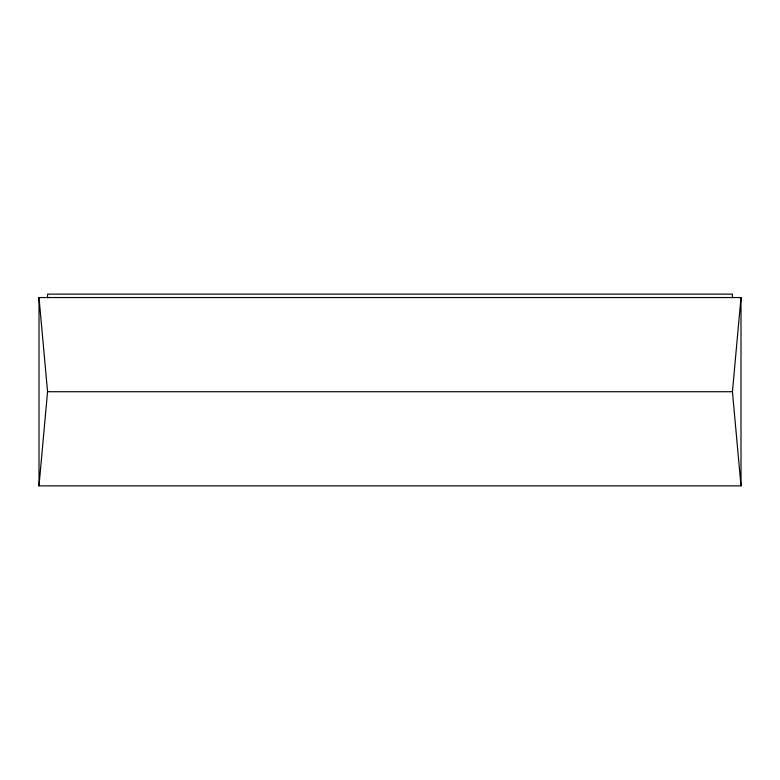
<?xml version="1.0" encoding="UTF-8"?>
<svg xmlns="http://www.w3.org/2000/svg" width="780" height="780" viewBox="0 0 780 780"><rect width="100%" height="100%" fill="white"/><g stroke="black" fill="none" stroke-linecap="round" stroke-linejoin="round"><path stroke-width="1.17" d="M39 485.881L47.56 391.716L39 297.541L741 297.541L741 485.881L39 485.881L39 297.541M741 485.881L732.44 391.716L741 297.541M47.56 391.716L732.44 391.716M732.44 297.765L732.44 294.119L47.56 294.119L47.56 297.765"/></g></svg>
